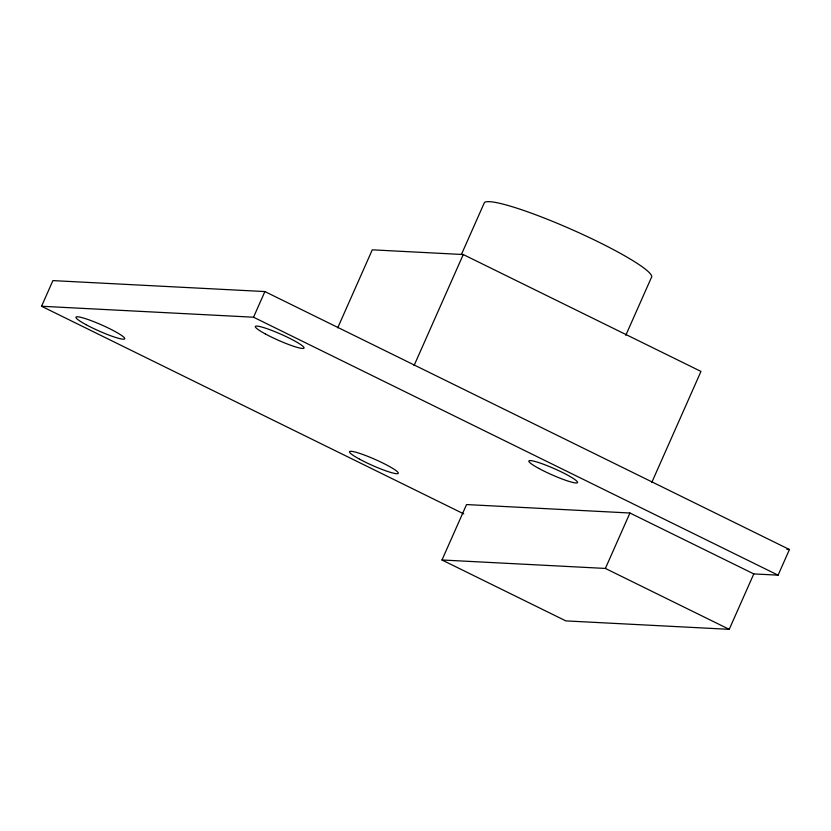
<?xml version="1.0" encoding="UTF-8"?>
<svg xmlns="http://www.w3.org/2000/svg" width="831" height="831" viewBox="0 0 831 831"><rect width="100%" height="100%" fill="white"/><g stroke="black" fill="none" stroke-linecap="round" stroke-linejoin="round"><path stroke-width="1.25" d="M463.75 513.88L41.55 306.255L52.914 280.608L264.892 291.567L789.45 549.52L778.086 575.166L753.79 573.909L629.94 513.007L466.555 504.562L441.988 559.98L565.838 620.892L729.234 629.337L753.79 573.909M41.55 306.255L253.528 317.213L264.892 291.567M337.718 327.83L372.278 249.83L463.262 254.535L700.969 371.426L651.743 482.52M461.517 254.244L484.411 202.577A91.628 11.322 23.9 0 1 576.672 231.714A91.628 11.322 23.9 0 1 651.286 277.772L625.785 335.309M414.035 365.63L463.262 254.535M441.988 559.98L605.384 568.435L629.94 513.007M786.864 549.384L789.45 549.52M253.528 317.213L778.086 575.166M605.384 568.435L729.234 629.337M359.553 459.169A26.644 3.293 23.9 0 0 398.163 473.431A26.644 3.293 23.9 0 0 363.988 454.9A26.644 3.293 23.9 0 0 359.553 459.169M538.852 468.435A26.644 3.293 23.9 0 0 577.462 482.707A26.644 3.293 23.9 0 0 543.287 464.176A26.644 3.293 23.9 0 0 538.852 468.435M265.328 333.927A26.644 3.293 23.9 0 0 303.938 348.199A26.644 3.293 23.9 0 0 269.763 329.668A26.644 3.293 23.9 0 0 265.328 333.927M86.019 324.661A26.644 3.293 23.9 0 0 124.64 338.923A26.644 3.293 23.9 0 0 90.465 320.392A26.644 3.293 23.9 0 0 86.019 324.661"/></g></svg>
